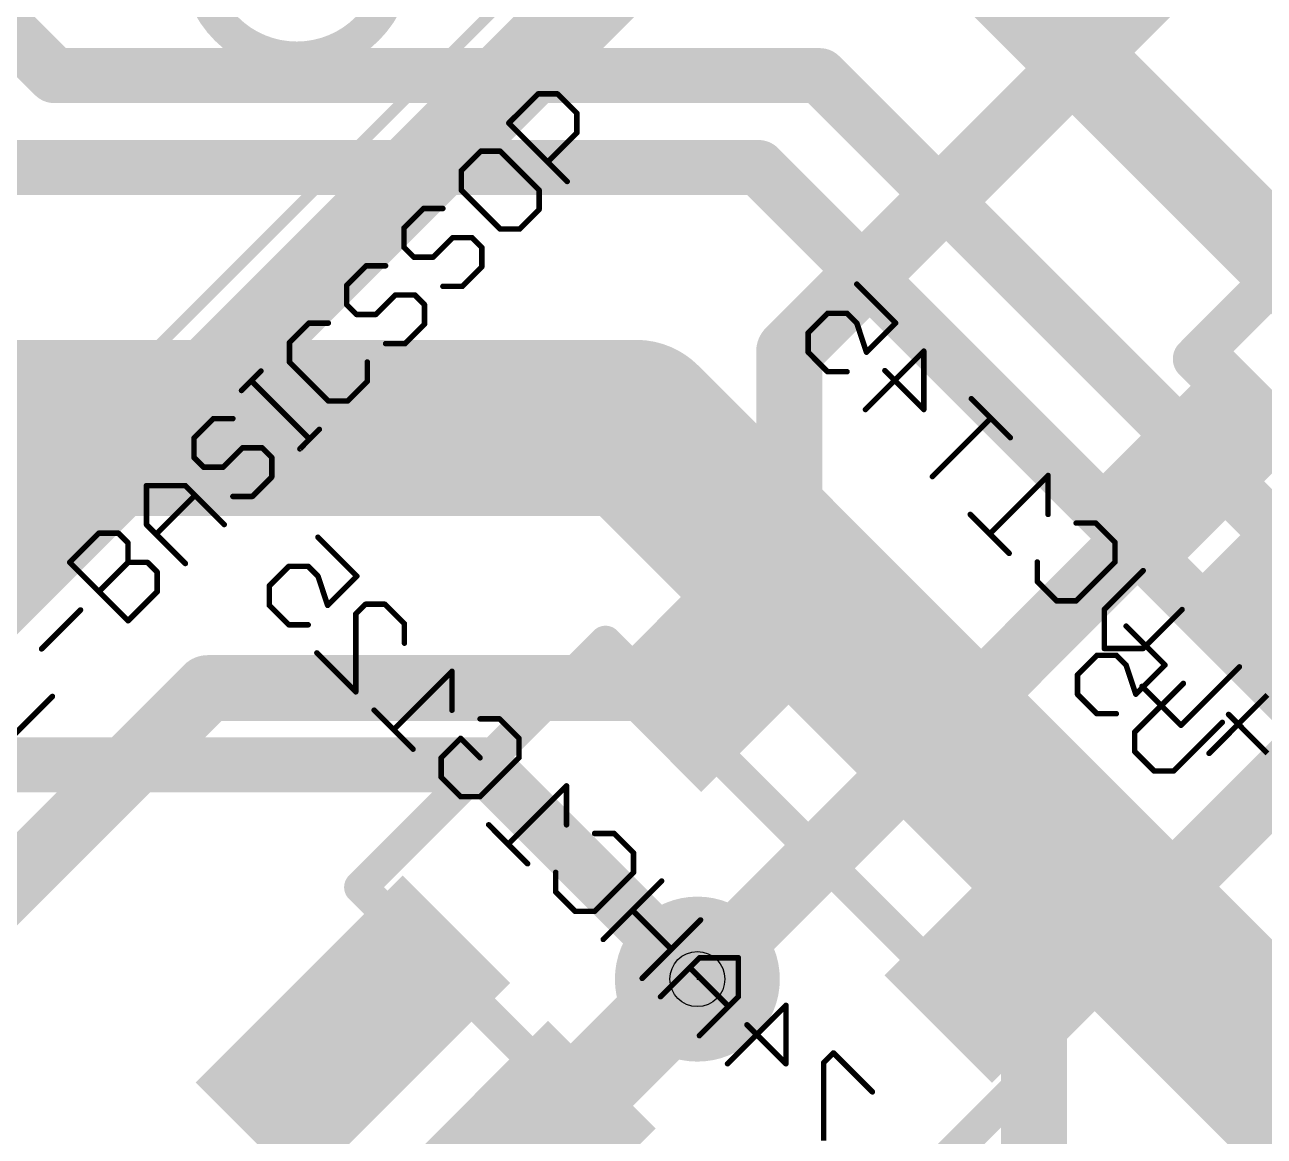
# Model space of a CAD drawing. Extents: x -76 to 580, y -41 to 95.
# Drawn here: x 248.76 to 254.49, y 5 to 10.13 of the extents above; entities that cross this region are included whole.
import ezdxf

# ---------------------------------------------------------------- set-up
doc = ezdxf.new("R2010")
doc.units = 0
for name, color, linetype in [('1', 22, 'CONTINUOUS'), ('16', 175, 'CONTINUOUS'), ('18', 82, 'CONTINUOUS'), ('21', 32, 'CONTINUOUS'), ('24', 7, 'CONTINUOUS'), ('26', 253, 'CONTINUOUS'), ('27', 253, 'CONTINUOUS'), ('28', 253, 'CONTINUOUS'), ('29', 253, 'CONTINUOUS'), ('30', 253, 'CONTINUOUS'), ('32', 253, 'CONTINUOUS'), ('44', 253, 'CONTINUOUS'), ('52', 253, 'CONTINUOUS')]:
    doc.layers.add(name, color=color, linetype=linetype)

# ---------------------------------------------------------------- blocks, each defined once
blk = doc.blocks.new('RECT')
blk.add_solid([(-0.5, -0.5), (0.5, -0.5), (-0.5, 0.5), (0.5, 0.5)])
blk = doc.blocks.new('ROUNDV')
at = {"const_width": 0.5}
blk.add_lwpolyline([(0, -0.25, 1), (0, 0.25, 1), (0, -0.25)], format="xyb", dxfattribs=at)

msp = doc.modelspace()

# ---------------------------------------------------------------- linework, layer by layer
at = {"layer": '1'}
for points, const_width in [([(248.9016, 9.8995), (245.0125, 13.7886)], 0.254), ([(255.7605, 7.8489), (253.1442, 10.4652)], 0.4064), ([(252.4371, 9.8995), (248.9016, 9.8995)], 0.254), ([(257.6697, 4.6669), (252.4371, 9.8995)], 0.254), ([(252.1543, 9.4752), (248.6187, 9.4752)], 0.254), ([(257.3162, 4.3133), (252.1543, 9.4752)], 0.254), ([(251.5886, 8.2731), (247.1338, 8.2731)], 0.8128), ([(256.3163, 3.5454), (251.5886, 8.2731)], 0.8128), ([(250.8815, 6.7175), (248.1238, 6.7175)], 0.254), ([(251.8714, 5.7276), (250.8815, 6.7175)], 0.254)]:
    msp.add_lwpolyline(points, dxfattribs=dict(at, const_width=const_width))
for points, const_width in [([(248.9016, 9.963, 1), (248.9016, 9.836)], 0.127), ([(252.482, 9.9444, 1), (252.3922, 9.8546)], 0.127), ([(252.4371, 9.836, 1), (252.4371, 9.963)], 0.127), ([(248.8567, 9.8546, 1), (248.9465, 9.9444)], 0.127), ([(252.1992, 9.5201, 1), (252.1094, 9.4303)], 0.127), ([(252.1543, 9.4117, 1), (252.1543, 9.5387)], 0.127), ([(251.7323, 8.4168, 1), (251.4449, 8.1295)], 0.4064), ([(251.5886, 8.0699, 1), (251.5886, 8.4763)], 0.4064), ([(250.9264, 6.7624, 1), (250.8366, 6.6726)], 0.127), ([(250.8815, 6.654, 1), (250.8815, 6.781)], 0.127), ([(251.8265, 5.6827, 1), (251.9163, 5.7725)], 0.127)]:
    msp.add_lwpolyline(points, format="xyb", dxfattribs=dict(at, const_width=const_width))
at = {"layer": '16'}
for points, const_width in [([(251.73, 10.5359), (248.1238, 6.9296)], 0.3048), ([(252.2957, 8.6267), (254.0635, 10.3945)], 0.3048), ([(252.2957, 7.4953), (252.2957, 8.6267)], 0.3048), ([(254.1695, 8.0257), (254.1695, 8.0964)], 0.3048), ([(251.8714, 5.7276), (254.1695, 8.0257)], 0.3048), ([(252.119, 7.3186), (252.2957, 7.4953)], 0.3048), ([(251.8714, 7.0711), (252.119, 7.3186)], 0.3048), ([(255.0888, 7.1771), (253.8868, 5.9751)], 0.3048), ([(246.1651, 3.6275), (249.6087, 7.0711)], 0.3048), ([(249.6087, 7.0711), (251.8714, 7.0711)], 0.3048), ([(253.4625, 5.9043), (253.4625, 5.9751)], 0.3048), ([(253.6746, 5.763), (253.4625, 5.9751)], 0.3048), ([(251.8714, 5.7276), (250.9521, 4.8083)], 0.4064), ([(253.6746, 5.763), (253.4271, 5.5154)], 0.3048), ([(253.4271, 5.5154), (253.4271, 4.3841)], 0.3048)]:
    msp.add_lwpolyline(points, dxfattribs=dict(at, const_width=const_width))
for points, const_width in [([(252.3719, 8.6267, 1), (252.2195, 8.6267)], 0.1524), ([(252.2418, 8.6806, 1), (252.3496, 8.5728)], 0.1524), ([(254.2457, 8.0964, 1), (254.0933, 8.0964)], 0.1524), ([(254.2234, 7.9718, 1), (254.1156, 8.0795)], 0.1524), ([(254.0933, 8.0257, 1), (254.2457, 8.0257)], 0.1524), ([(252.3496, 7.4415, 1), (252.2418, 7.5492)], 0.1524), ([(252.2195, 7.4953, 1), (252.3719, 7.4953)], 0.1524), ([(252.0651, 7.3725, 1), (252.1729, 7.2647)], 0.1524), ([(252.1729, 7.2647, 1), (252.0651, 7.3725)], 0.1524), ([(249.6087, 7.1473, 1), (249.6087, 6.9949)], 0.1524), ([(249.6626, 7.0172, 1), (249.5548, 7.1249)], 0.1524), ([(251.8714, 6.9949, 1), (251.8714, 7.1473)], 0.1524), ([(251.8176, 7.1249, 1), (251.9253, 7.0172)], 0.1524), ([(253.5387, 5.9751, 1), (253.3863, 5.9751)], 0.1524), ([(253.5164, 6.029, 1), (253.4086, 5.9212)], 0.1524), ([(253.4625, 5.9751, 0.4142), (253.8868, 5.9751)], 0.3048), ([(253.5164, 6.029, 1), (253.4086, 5.9212)], 0.1524), ([(253.9406, 5.9212, 1), (253.8329, 6.029)], 0.1524), ([(253.8329, 6.029, 1), (253.9406, 5.9212)], 0.1524), ([(253.3863, 5.9043, 1), (253.5387, 5.9043)], 0.1524), ([(251.9433, 5.6557, 1), (251.7996, 5.7994)], 0.2032), ([(253.7285, 5.7091, 1), (253.6207, 5.8169)], 0.1524), ([(251.8176, 5.7814, 1), (251.9253, 5.6737)], 0.1524), ([(253.6207, 5.7091, 1), (253.7285, 5.8169)], 0.1524), ([(253.5033, 5.5154, 1), (253.3509, 5.5154)], 0.1524), ([(253.3732, 5.5693, 1), (253.481, 5.4615)], 0.1524)]:
    msp.add_lwpolyline(points, format="xyb", dxfattribs=dict(at, const_width=const_width))
at = {"layer": '21', "const_width": 0.1524}
msp.add_lwpolyline([(250.0209, 9.9808, 1), (250.0209, 10.9, 1), (250.0209, 9.9808)], format="xyb", dxfattribs=at)
msp.add_lwpolyline([(251.3998, 10.4404), (247.2632, 6.3039)], dxfattribs=at)
at = {"layer": '24'}
msp.add_point((251.8714, 5.7276), dxfattribs=at)
at = {"layer": '26', "const_width": 0.0254}
for points in [[(253.852, 7.3575), (254.0317, 7.1778)], [(253.7172, 7.2227), (253.6273, 7.1328)], [(253.807, 7.2227), (253.7172, 7.2227)], [(253.852, 7.1778), (253.807, 7.2227)], [(253.8969, 7.043), (253.852, 7.1778)], [(254.0317, 7.1778), (253.8969, 7.043)], [(253.6273, 7.1328), (253.6273, 7.043)], [(253.8919, 6.8682), (254.1166, 7.0929)], [(253.6273, 7.043), (253.7172, 6.9531)], [(253.7172, 6.9531), (253.807, 6.9531)], [(253.8919, 6.7784), (253.8919, 6.8682)], [(254.2963, 6.9132), (254.0716, 6.6885)], [(253.9818, 6.6885), (253.8919, 6.7784)], [(254.0716, 6.6885), (253.9818, 6.6885)]]:
    msp.add_lwpolyline(points, dxfattribs=at)
at = {"layer": '26', "const_width": 0.0127}
for points in [[(253.8565, 7.362, 1), (253.8475, 7.3531)], [(253.7172, 7.2291, 1), (253.7172, 7.2164)], [(253.7216, 7.2182, 1), (253.7127, 7.2272)], [(253.8115, 7.2272, 1), (253.8025, 7.2182)], [(253.807, 7.2164, 1), (253.807, 7.2291)], [(253.858, 7.1798, 1), (253.846, 7.1758)], [(253.8475, 7.1733, 1), (253.8565, 7.1823)], [(254.0362, 7.1733, 1), (254.0272, 7.1823)], [(254.0272, 7.1733, 1), (254.0362, 7.1823)], [(253.6336, 7.1328, 1), (253.6209, 7.1328)], [(253.6228, 7.1373, 1), (253.6318, 7.1284)], [(254.1211, 7.0885, 1), (254.1121, 7.0974)], [(253.6318, 7.0475, 1), (253.6228, 7.0385)], [(253.6209, 7.043, 1), (253.6336, 7.043)], [(253.8924, 7.0475, 1), (253.9014, 7.0385)], [(253.8909, 7.041, 1), (253.9029, 7.045)], [(253.7172, 6.9594, 1), (253.7172, 6.9467)], [(253.7127, 6.9486, 1), (253.7216, 6.9576)], [(253.807, 6.9467, 1), (253.807, 6.9594)], [(253.8982, 6.8682, 1), (253.8855, 6.8682)], [(253.8874, 6.8727, 1), (253.8964, 6.8638)], [(254.3008, 6.9087, 1), (254.2918, 6.9177)], [(253.8964, 6.7829, 1), (253.8874, 6.7739)], [(253.8855, 6.7784, 1), (253.8982, 6.7784)], [(253.9818, 6.6948, 1), (253.9818, 6.6821)], [(253.9773, 6.684, 1), (253.9862, 6.693)], [(254.0671, 6.693, 1), (254.0761, 6.684)], [(254.0716, 6.6821, 1), (254.0716, 6.6948)]]:
    msp.add_lwpolyline(points, format="xyb", dxfattribs=at)
at = {"layer": '27'}
for points, const_width in [([(251.1707, 10.4404), (247.2632, 6.533)], 0.0508), ([(251.0004, 9.6805), (251.1353, 9.8153)], 0.0254), ([(251.1353, 9.8153), (251.2251, 9.8153)], 0.0254), ([(251.2251, 9.8153), (251.315, 9.7254)], 0.0254), ([(251.315, 9.7254), (251.315, 9.6355)], 0.0254), ([(251.2701, 9.4108), (251.0004, 9.6805)], 0.0254), ([(251.315, 9.6355), (251.1802, 9.5007)], 0.0254), ([(250.8707, 9.5507), (250.7808, 9.4608)], 0.0254), ([(250.9605, 9.5507), (250.8707, 9.5507)], 0.0254), ([(251.1403, 9.3709), (250.9605, 9.5507)], 0.0254), ([(250.7808, 9.4608), (250.7808, 9.3709)], 0.0254), ([(250.7808, 9.3709), (250.9605, 9.1912)], 0.0254), ([(251.1403, 9.2811), (251.1403, 9.3709)], 0.0254), ([(250.6061, 9.2861), (250.5162, 9.1962)], 0.0254), ([(250.6959, 9.2861), (250.6061, 9.2861)], 0.0254), ([(251.0504, 9.1912), (251.1403, 9.2811)], 0.0254), ([(250.5162, 9.1962), (250.5162, 9.1063)], 0.0254), ([(250.651, 9.0614), (250.7409, 9.1513)], 0.0254), ([(250.7409, 9.1513), (250.8307, 9.1513)], 0.0254), ([(250.8307, 9.1513), (250.8757, 9.1063)], 0.0254), ([(250.9605, 9.1912), (251.0504, 9.1912)], 0.0254), ([(250.5162, 9.1063), (250.5611, 9.0614)], 0.0254), ([(250.8757, 9.1063), (250.8757, 9.0165)], 0.0254), ([(250.5611, 9.0614), (250.651, 9.0614)], 0.0254), ([(250.3414, 9.0215), (250.2516, 8.9316)], 0.0254), ([(250.4313, 9.0215), (250.3414, 9.0215)], 0.0254), ([(250.8757, 9.0165), (250.7858, 8.9266)], 0.0254), ([(250.2516, 8.9316), (250.2516, 8.8417)], 0.0254), ([(250.7858, 8.9266), (250.6959, 8.9266)], 0.0254), ([(250.3864, 8.7968), (250.4763, 8.8867)], 0.0254), ([(250.4763, 8.8867), (250.5661, 8.8867)], 0.0254), ([(250.5661, 8.8867), (250.6111, 8.8417)], 0.0254), ([(250.2516, 8.8417), (250.2965, 8.7968)], 0.0254), ([(250.6111, 8.8417), (250.6111, 8.7519)], 0.0254), ([(250.0768, 8.7569), (249.987, 8.667)], 0.0254), ([(250.1667, 8.7569), (250.0768, 8.7569)], 0.0254), ([(250.2965, 8.7968), (250.3864, 8.7968)], 0.0254), ([(250.6111, 8.7519), (250.5212, 8.662)], 0.0254), ([(249.987, 8.667), (249.987, 8.5771)], 0.0254), ([(250.5212, 8.662), (250.4313, 8.662)], 0.0254), ([(249.987, 8.5771), (250.1667, 8.3974)], 0.0254), ([(250.3465, 8.4873), (250.3465, 8.5771)], 0.0254), ([(249.7656, 8.4457), (249.8555, 8.5355)], 0.0254), ([(250.0802, 8.221), (249.8106, 8.4906)], 0.0254), ([(250.2566, 8.3974), (250.3465, 8.4873)], 0.0254), ([(250.1667, 8.3974), (250.2566, 8.3974)], 0.0254), ([(249.6358, 8.3159), (249.546, 8.226)], 0.0254), ([(249.7257, 8.3159), (249.6358, 8.3159)], 0.0254), ([(250.0353, 8.176), (250.1251, 8.2659)], 0.0254), ([(249.546, 8.226), (249.546, 8.1361)], 0.0254), ([(249.6808, 8.0912), (249.7707, 8.1811)], 0.0254), ([(249.7707, 8.1811), (249.8605, 8.1811)], 0.0254), ([(249.8605, 8.1811), (249.9055, 8.1361)], 0.0254), ([(249.546, 8.1361), (249.5909, 8.0912)], 0.0254), ([(249.9055, 8.1361), (249.9055, 8.0462)], 0.0254), ([(249.5909, 8.0912), (249.6808, 8.0912)], 0.0254), ([(249.3263, 7.8266), (249.3263, 8.0063)], 0.0254), ([(249.3263, 8.0063), (249.5061, 8.0063)], 0.0254), ([(249.5061, 8.0063), (249.6858, 7.8266)], 0.0254), ([(249.9055, 8.0462), (249.8156, 7.9564)], 0.0254), ([(249.3712, 7.7816), (249.551, 7.9614)], 0.0254), ([(249.8156, 7.9564), (249.7257, 7.9564)], 0.0254), ([(248.9718, 7.6519), (249.1066, 7.7867)], 0.0254), ([(249.1066, 7.7867), (249.1965, 7.7867)], 0.0254), ([(249.1965, 7.7867), (249.2415, 7.7417)], 0.0254), ([(249.5061, 7.6468), (249.3263, 7.8266)], 0.0254), ([(249.2415, 7.7417), (249.2415, 7.6519)], 0.0254), ([(249.2415, 7.3822), (248.9718, 7.6519)], 0.0254), ([(249.1066, 7.517), (249.2415, 7.6519)], 0.0254), ([(249.2415, 7.6519), (249.3313, 7.6519)], 0.0254), ([(249.3313, 7.6519), (249.3763, 7.6069)], 0.0254), ([(249.3763, 7.6069), (249.3763, 7.517)], 0.0254), ([(249.3763, 7.517), (249.2415, 7.3822)], 0.0254), ([(248.842, 7.2524), (249.0218, 7.4322)], 0.0254), ([(248.7122, 6.853), (248.892, 7.0328)], 0.0254)]:
    msp.add_lwpolyline(points, dxfattribs=dict(at, const_width=const_width))
at = {"layer": '27', "const_width": 0.0127}
for points in [[(251.1353, 9.8216, 1), (251.1353, 9.809)], [(251.1397, 9.8108, 1), (251.1308, 9.8198)], [(251.2296, 9.8198, 1), (251.2206, 9.8108)], [(251.2251, 9.809, 1), (251.2251, 9.8216)], [(251.3214, 9.7254, 1), (251.3087, 9.7254)], [(251.3105, 9.7209, 1), (251.3195, 9.7299)], [(251.0049, 9.685, 1), (250.9959, 9.676)], [(250.9959, 9.685, 1), (251.0049, 9.676)], [(251.3087, 9.6355, 1), (251.3214, 9.6355)], [(251.3195, 9.6311, 1), (251.3105, 9.64)], [(250.8707, 9.557, 1), (250.8707, 9.5443)], [(250.8751, 9.5462, 1), (250.8662, 9.5552)], [(250.965, 9.5552, 1), (250.956, 9.5462)], [(250.9605, 9.5443, 1), (250.9605, 9.557)], [(251.1757, 9.5052, 1), (251.1847, 9.4962)], [(250.7871, 9.4608, 1), (250.7744, 9.4608)], [(250.7763, 9.4653, 1), (250.7853, 9.4563)], [(251.2656, 9.4064, 1), (251.2746, 9.4153)], [(250.7853, 9.3754, 1), (250.7763, 9.3664)], [(250.7744, 9.3709, 1), (250.7871, 9.3709)], [(251.1466, 9.3709, 1), (251.1339, 9.3709)], [(251.1358, 9.3664, 1), (251.1448, 9.3754)], [(250.6061, 9.2924, 1), (250.6061, 9.2797)], [(250.6105, 9.2816, 1), (250.6016, 9.2906)], [(250.6959, 9.2797, 1), (250.6959, 9.2924)], [(251.1339, 9.2811, 1), (251.1466, 9.2811)], [(251.1448, 9.2766, 1), (251.1358, 9.2855)], [(250.5225, 9.1962, 1), (250.5098, 9.1962)], [(250.5117, 9.2007, 1), (250.5207, 9.1917)], [(250.7409, 9.1576, 1), (250.7409, 9.1449)], [(250.7454, 9.1468, 1), (250.7364, 9.1558)], [(250.8352, 9.1558, 1), (250.8263, 9.1468)], [(250.8307, 9.1449, 1), (250.8307, 9.1576)], [(250.9605, 9.1975, 1), (250.9605, 9.1848)], [(250.956, 9.1867, 1), (250.965, 9.1957)], [(251.0459, 9.1957, 1), (251.0549, 9.1867)], [(251.0504, 9.1848, 1), (251.0504, 9.1975)], [(250.5207, 9.1108, 1), (250.5117, 9.1018)], [(250.5098, 9.1063, 1), (250.5225, 9.1063)], [(250.882, 9.1063, 1), (250.8693, 9.1063)], [(250.8712, 9.1018, 1), (250.8802, 9.1108)], [(250.5611, 9.0677, 1), (250.5611, 9.055)], [(250.5566, 9.0569, 1), (250.5656, 9.0659)], [(250.6465, 9.0659, 1), (250.6555, 9.0569)], [(250.651, 9.055, 1), (250.651, 9.0677)], [(250.3414, 9.0278, 1), (250.3414, 9.0151)], [(250.3459, 9.017, 1), (250.337, 9.026)], [(250.4313, 9.0151, 1), (250.4313, 9.0278)], [(250.8693, 9.0165, 1), (250.882, 9.0165)], [(250.8802, 9.012, 1), (250.8712, 9.0209)], [(250.2579, 8.9316, 1), (250.2452, 8.9316)], [(250.2471, 8.9361, 1), (250.2561, 8.9271)], [(250.6959, 8.9329, 1), (250.6959, 8.9202)], [(250.7813, 8.9311, 1), (250.7903, 8.9221)], [(250.7858, 8.9202, 1), (250.7858, 8.9329)], [(250.4763, 8.893, 1), (250.4763, 8.8803)], [(250.4808, 8.8822, 1), (250.4718, 8.8912)], [(250.5706, 8.8912, 1), (250.5617, 8.8822)], [(250.5661, 8.8803, 1), (250.5661, 8.893)], [(250.2561, 8.8462, 1), (250.2471, 8.8372)], [(250.2452, 8.8417, 1), (250.2579, 8.8417)], [(250.6174, 8.8417, 1), (250.6047, 8.8417)], [(250.6066, 8.8372, 1), (250.6156, 8.8462)], [(250.0768, 8.7632, 1), (250.0768, 8.7505)], [(250.0813, 8.7524, 1), (250.0724, 8.7614)], [(250.1667, 8.7505, 1), (250.1667, 8.7632)], [(250.2965, 8.8031, 1), (250.2965, 8.7904)], [(250.292, 8.7923, 1), (250.301, 8.8013)], [(250.3819, 8.8013, 1), (250.3909, 8.7923)], [(250.3864, 8.7904, 1), (250.3864, 8.8031)], [(250.6156, 8.7474, 1), (250.6066, 8.7563)], [(250.6047, 8.7519, 1), (250.6174, 8.7519)], [(249.9933, 8.667, 1), (249.9806, 8.667)], [(249.9825, 8.6715, 1), (249.9915, 8.6625)], [(250.4313, 8.6683, 1), (250.4313, 8.6556)], [(250.5167, 8.6665, 1), (250.5257, 8.6575)], [(250.5212, 8.6556, 1), (250.5212, 8.6683)], [(249.9915, 8.5816, 1), (249.9825, 8.5726)], [(250.3528, 8.5771, 1), (250.3401, 8.5771)], [(249.86, 8.5311, 1), (249.851, 8.54)], [(249.9806, 8.5771, 1), (249.9933, 8.5771)], [(249.815, 8.4951, 1), (249.8061, 8.4861)], [(250.3401, 8.4873, 1), (250.3528, 8.4873)], [(250.351, 8.4828, 1), (250.342, 8.4917)], [(249.7611, 8.4502, 1), (249.7701, 8.4412)], [(250.1667, 8.4037, 1), (250.1667, 8.391)], [(250.1622, 8.3929, 1), (250.1712, 8.4019)], [(250.2521, 8.4019, 1), (250.2611, 8.3929)], [(250.2566, 8.391, 1), (250.2566, 8.4037)], [(249.6358, 8.3222, 1), (249.6358, 8.3095)], [(249.6403, 8.3114, 1), (249.6313, 8.3204)], [(249.7257, 8.3095, 1), (249.7257, 8.3222)], [(250.1296, 8.2614, 1), (250.1206, 8.2704)], [(249.5523, 8.226, 1), (249.5396, 8.226)], [(249.5415, 8.2305, 1), (249.5504, 8.2215)], [(249.7707, 8.1874, 1), (249.7707, 8.1747)], [(249.7751, 8.1766, 1), (249.7662, 8.1856)], [(249.865, 8.1856, 1), (249.856, 8.1766)], [(249.8605, 8.1747, 1), (249.8605, 8.1874)], [(250.0757, 8.2165, 1), (250.0847, 8.2255)], [(249.5504, 8.1406, 1), (249.5415, 8.1316)], [(249.5396, 8.1361, 1), (249.5523, 8.1361)], [(249.9118, 8.1361, 1), (249.8991, 8.1361)], [(249.901, 8.1316, 1), (249.91, 8.1406)], [(250.0308, 8.1805, 1), (250.0397, 8.1715)], [(249.5909, 8.0975, 1), (249.5909, 8.0848)], [(249.5864, 8.0867, 1), (249.5954, 8.0957)], [(249.6763, 8.0957, 1), (249.6853, 8.0867)], [(249.6808, 8.0848, 1), (249.6808, 8.0975)], [(249.3263, 8.0127, 1), (249.3263, 8)], [(249.3326, 8.0063, 1), (249.3199, 8.0063)], [(249.5105, 8.0108, 1), (249.5016, 8.0018)], [(249.5061, 8, 1), (249.5061, 8.0127)], [(249.8991, 8.0462, 1), (249.9118, 8.0462)], [(249.91, 8.0418, 1), (249.901, 8.0507)], [(249.5555, 7.9569, 1), (249.5465, 7.9659)], [(249.7257, 7.9627, 1), (249.7257, 7.95)], [(249.8111, 7.9609, 1), (249.8201, 7.9519)], [(249.8156, 7.95, 1), (249.8156, 7.9627)], [(249.1066, 7.793, 1), (249.1066, 7.7803)], [(249.1111, 7.7822, 1), (249.1021, 7.7912)], [(249.201, 7.7912, 1), (249.192, 7.7822)], [(249.1965, 7.7803, 1), (249.1965, 7.793)], [(249.3308, 7.8311, 1), (249.3218, 7.8221)], [(249.3199, 7.8266, 1), (249.3326, 7.8266)], [(249.3667, 7.7861, 1), (249.3757, 7.7772)], [(249.6813, 7.8221, 1), (249.6903, 7.8311)], [(249.2478, 7.7417, 1), (249.2351, 7.7417)], [(249.237, 7.7372, 1), (249.2459, 7.7462)], [(248.9763, 7.6563, 1), (248.9673, 7.6474)], [(248.9673, 7.6563, 1), (248.9763, 7.6474)], [(249.2351, 7.6519, 1), (249.2478, 7.6519)], [(249.2415, 7.6582, 1), (249.2415, 7.6455)], [(249.2459, 7.6474, 1), (249.237, 7.6563)], [(249.3358, 7.6563, 1), (249.3268, 7.6474)], [(249.3313, 7.6455, 1), (249.3313, 7.6582)], [(249.3826, 7.6069, 1), (249.3699, 7.6069)], [(249.3718, 7.6024, 1), (249.3808, 7.6114)], [(249.5016, 7.6423, 1), (249.5105, 7.6513)], [(249.1021, 7.5215, 1), (249.1111, 7.5125)], [(249.3699, 7.517, 1), (249.3826, 7.517)], [(249.3808, 7.5125, 1), (249.3718, 7.5215)], [(249.0263, 7.4277, 1), (249.0173, 7.4367)], [(249.237, 7.3867, 1), (249.2459, 7.3777)], [(249.237, 7.3777, 1), (249.2459, 7.3867)], [(248.8375, 7.2569, 1), (248.8465, 7.2479)], [(248.8965, 7.0283, 1), (248.8875, 7.0373)]]:
    msp.add_lwpolyline(points, format="xyb", dxfattribs=at)
at = {"layer": '28', "const_width": 0.0254}
for points in [[(252.6079, 8.9368), (252.7876, 8.7571)], [(252.473, 8.802), (252.3832, 8.7121)], [(252.5629, 8.802), (252.473, 8.802)], [(252.6079, 8.7571), (252.5629, 8.802)], [(252.6528, 8.6222), (252.6079, 8.7571)], [(252.7876, 8.7571), (252.6528, 8.6222)], [(252.3832, 8.7121), (252.3832, 8.6222)], [(252.3832, 8.6222), (252.473, 8.5324)], [(252.6478, 8.3576), (252.9174, 8.6273)], [(252.9174, 8.6273), (252.9174, 8.3576)], [(252.473, 8.5324), (252.5629, 8.5324)], [(252.9174, 8.3576), (252.7377, 8.5374)], [(253.3168, 8.2279), (253.1371, 8.4076)], [(252.9573, 8.0481), (253.227, 8.3177)], [(253.4916, 8.0531), (253.2219, 7.7835)], [(253.4916, 7.8734), (253.4916, 8.0531)], [(253.3118, 7.6936), (253.132, 7.8734)], [(253.6213, 7.8335), (253.7112, 7.8335)], [(253.7112, 7.8335), (253.8011, 7.7436)], [(250.1187, 7.7681), (250.2985, 7.5884)], [(253.8011, 7.7436), (253.8011, 7.6537)], [(249.9839, 7.6333), (249.894, 7.5434)], [(250.0738, 7.6333), (249.9839, 7.6333)], [(250.1187, 7.5884), (250.0738, 7.6333)], [(253.4416, 7.5638), (253.4416, 7.6537)], [(253.8011, 7.6537), (253.6213, 7.474)], [(253.7511, 7.434), (253.9309, 7.6138)], [(250.1636, 7.4535), (250.1187, 7.5884)], [(250.2985, 7.5884), (250.1636, 7.4535)], [(253.5315, 7.474), (253.4416, 7.5638)], [(249.894, 7.5434), (249.894, 7.4535)], [(249.894, 7.4535), (249.9839, 7.3637)], [(250.2934, 7.4136), (250.3384, 7.4586)], [(250.3384, 7.4586), (250.4282, 7.4586)], [(250.4282, 7.4586), (250.5181, 7.3687)], [(253.6213, 7.474), (253.5315, 7.474)], [(253.7511, 7.2543), (253.7511, 7.434)], [(254.1106, 7.434), (253.9309, 7.2543)], [(250.2934, 7.0541), (250.2934, 7.4136)], [(249.9839, 7.3637), (250.0738, 7.3637)], [(250.5181, 7.3687), (250.5181, 7.2788)], [(250.1137, 7.2339), (250.2934, 7.0541)], [(253.9309, 7.2543), (253.7511, 7.2543)], [(250.7378, 7.149), (250.4682, 6.8794)], [(250.7378, 6.9693), (250.7378, 7.149)], [(254.3752, 7.1694), (254.1056, 6.8998)], [(254.1056, 6.8998), (253.9258, 7.0796)], [(254.2354, 6.77), (254.505, 7.0397)], [(250.558, 6.7895), (250.3783, 6.9693)], [(250.8676, 6.9294), (250.9575, 6.9294)], [(250.9575, 6.9294), (251.0473, 6.8395)], [(254.505, 6.77), (254.3253, 6.9498)], [(250.6878, 6.7496), (250.7777, 6.8395)], [(250.7777, 6.8395), (250.8676, 6.7496)], [(251.0473, 6.8395), (251.0473, 6.7496)], [(250.6878, 6.6597), (250.6878, 6.7496)], [(251.0473, 6.7496), (250.8676, 6.5699)], [(250.7777, 6.5699), (250.6878, 6.6597)], [(251.267, 6.6198), (250.9974, 6.3502)], [(251.267, 6.4401), (251.267, 6.6198)], [(250.8676, 6.5699), (250.7777, 6.5699)], [(251.0872, 6.2603), (250.9075, 6.4401)], [(251.3968, 6.4002), (251.4867, 6.4002)], [(251.4867, 6.4002), (251.5765, 6.3103)], [(251.5765, 6.3103), (251.5765, 6.2204)], [(251.217, 6.1305), (251.217, 6.2204)], [(251.5765, 6.2204), (251.3968, 6.0406)], [(251.7063, 6.1805), (251.4367, 5.9109)], [(251.3069, 6.0406), (251.217, 6.1305)], [(251.3968, 6.0406), (251.3069, 6.0406)], [(251.7513, 5.8659), (251.5715, 6.0457)], [(251.6164, 5.7311), (251.8861, 6.0007)], [(251.881, 5.826), (251.7013, 5.6463)], [(252.0159, 5.6013), (251.8361, 5.7811)], [(252.0608, 5.826), (251.881, 5.826)], [(252.0608, 5.6463), (252.0608, 5.826)], [(251.881, 5.4665), (252.0608, 5.6463)], [(252.0108, 5.3367), (252.2805, 5.6064)], [(252.2805, 5.6064), (252.2805, 5.3367)], [(252.2805, 5.3367), (252.1007, 5.5165)], [(252.5001, 5.3867), (252.4552, 5.3418)], [(252.6799, 5.2069), (252.5001, 5.3867)], [(252.4552, 5.3418), (252.4552, 4.9822)]]:
    msp.add_lwpolyline(points, dxfattribs=at)
at = {"layer": '28', "const_width": 0.0127}
for points in [[(252.6124, 8.9413, 1), (252.6034, 8.9323)], [(252.473, 8.8084, 1), (252.473, 8.7957)], [(252.4775, 8.7975, 1), (252.4686, 8.8065)], [(252.5674, 8.8065, 1), (252.5584, 8.7975)], [(252.5629, 8.7957, 1), (252.5629, 8.8084)], [(252.6139, 8.7591, 1), (252.6018, 8.7551)], [(252.6034, 8.7526, 1), (252.6124, 8.7616)], [(252.7921, 8.7526, 1), (252.7831, 8.7616)], [(252.7831, 8.7526, 1), (252.7921, 8.7616)], [(252.3895, 8.7121, 1), (252.3768, 8.7121)], [(252.3787, 8.7166, 1), (252.3877, 8.7076)], [(252.3877, 8.6267, 1), (252.3787, 8.6178)], [(252.3768, 8.6222, 1), (252.3895, 8.6222)], [(252.6483, 8.6267, 1), (252.6573, 8.6178)], [(252.6468, 8.6202, 1), (252.6588, 8.6243)], [(252.9238, 8.6273, 1), (252.9111, 8.6273)], [(252.9219, 8.6228, 1), (252.9129, 8.6318)], [(252.473, 8.5387, 1), (252.473, 8.526)], [(252.4686, 8.5279, 1), (252.4775, 8.5369)], [(252.5629, 8.526, 1), (252.5629, 8.5387)], [(252.7421, 8.5419, 1), (252.7332, 8.5329)], [(253.1416, 8.4121, 1), (253.1326, 8.4031)], [(252.6433, 8.3621, 1), (252.6523, 8.3532)], [(252.9111, 8.3576, 1), (252.9238, 8.3576)], [(252.9129, 8.3532, 1), (252.9219, 8.3621)], [(253.2314, 8.3132, 1), (253.2225, 8.3222)], [(253.3123, 8.2234, 1), (253.3213, 8.2323)], [(252.9528, 8.0526, 1), (252.9618, 8.0436)], [(253.4979, 8.0531, 1), (253.4852, 8.0531)], [(253.496, 8.0486, 1), (253.4871, 8.0576)], [(253.1365, 7.8779, 1), (253.1275, 7.8689)], [(253.4852, 7.8734, 1), (253.4979, 7.8734)], [(253.6213, 7.8398, 1), (253.6213, 7.8271)], [(253.7157, 7.838, 1), (253.7067, 7.829)], [(253.7112, 7.8271, 1), (253.7112, 7.8398)], [(253.2174, 7.788, 1), (253.2264, 7.779)], [(250.1232, 7.7726, 1), (250.1142, 7.7636)], [(253.8074, 7.7436, 1), (253.7947, 7.7436)], [(253.7966, 7.7391, 1), (253.8056, 7.7481)], [(253.3073, 7.6891, 1), (253.3163, 7.6981)], [(249.9839, 7.6397, 1), (249.9839, 7.6269)], [(249.9884, 7.6288, 1), (249.9794, 7.6378)], [(250.0783, 7.6378, 1), (250.0693, 7.6288)], [(250.0738, 7.6269, 1), (250.0738, 7.6397)], [(253.4479, 7.6537, 1), (253.4352, 7.6537)], [(253.7947, 7.6537, 1), (253.8074, 7.6537)], [(253.8056, 7.6492, 1), (253.7966, 7.6582)], [(253.9354, 7.6093, 1), (253.9264, 7.6183)], [(250.1247, 7.5904, 1), (250.1127, 7.5864)], [(250.1142, 7.5839, 1), (250.1232, 7.5928)], [(250.3029, 7.5839, 1), (250.294, 7.5928)], [(250.294, 7.5839, 1), (250.3029, 7.5928)], [(253.4461, 7.5683, 1), (253.4371, 7.5593)], [(253.4352, 7.5638, 1), (253.4479, 7.5638)], [(249.9004, 7.5434, 1), (249.8877, 7.5434)], [(249.8895, 7.5479, 1), (249.8985, 7.5389)], [(249.8985, 7.458, 1), (249.8895, 7.4491)], [(249.8877, 7.4535, 1), (249.9004, 7.4535)], [(250.1592, 7.458, 1), (250.1681, 7.4491)], [(250.1576, 7.4515, 1), (250.1697, 7.4555)], [(250.3384, 7.4649, 1), (250.3384, 7.4522)], [(250.3429, 7.4541, 1), (250.3339, 7.4631)], [(250.4327, 7.4631, 1), (250.4238, 7.4541)], [(250.4282, 7.4522, 1), (250.4282, 7.4649)], [(253.5315, 7.4803, 1), (253.5315, 7.4676)], [(253.527, 7.4695, 1), (253.5359, 7.4784)], [(253.6168, 7.4784, 1), (253.6258, 7.4695)], [(253.6213, 7.4676, 1), (253.6213, 7.4803)], [(253.7466, 7.4385, 1), (253.7556, 7.4296)], [(253.7575, 7.434, 1), (253.7448, 7.434)], [(254.1151, 7.4296, 1), (254.1061, 7.4385)], [(250.2889, 7.4181, 1), (250.2979, 7.4091)], [(250.2998, 7.4136, 1), (250.2871, 7.4136)], [(249.9839, 7.37, 1), (249.9839, 7.3573)], [(249.9794, 7.3592, 1), (249.9884, 7.3682)], [(250.0738, 7.3573, 1), (250.0738, 7.37)], [(250.5245, 7.3687, 1), (250.5118, 7.3687)], [(250.5136, 7.3642, 1), (250.5226, 7.3732)], [(250.5118, 7.2788, 1), (250.5245, 7.2788)], [(250.1182, 7.2384, 1), (250.1092, 7.2294)], [(253.7511, 7.2606, 1), (253.7511, 7.2479)], [(253.7448, 7.2543, 1), (253.7575, 7.2543)], [(253.9264, 7.2588, 1), (253.9354, 7.2498)], [(253.9309, 7.2479, 1), (253.9309, 7.2606)], [(250.7441, 7.149, 1), (250.7314, 7.149)], [(250.7423, 7.1445, 1), (250.7333, 7.1535)], [(254.3797, 7.165, 1), (254.3708, 7.1739)], [(250.2871, 7.0541, 1), (250.2998, 7.0541)], [(250.2889, 7.0496, 1), (250.2979, 7.0586)], [(253.9303, 7.0841, 1), (253.9214, 7.0751)], [(250.3828, 6.9738, 1), (250.3738, 6.9648)], [(250.7314, 6.9693, 1), (250.7441, 6.9693)], [(250.8676, 6.9357, 1), (250.8676, 6.923)], [(250.9619, 6.9339, 1), (250.953, 6.9249)], [(250.9575, 6.923, 1), (250.9575, 6.9357)], [(254.3298, 6.9543, 1), (254.3208, 6.9453)], [(250.4637, 6.8839, 1), (250.4726, 6.8749)], [(254.1011, 6.9043, 1), (254.1101, 6.8953)], [(254.1011, 6.8953, 1), (254.1101, 6.9043)], [(250.7822, 6.844, 1), (250.7732, 6.835)], [(250.7822, 6.835, 1), (250.7732, 6.844)], [(251.0537, 6.8395, 1), (251.041, 6.8395)], [(251.0428, 6.835, 1), (251.0518, 6.844)], [(250.5535, 6.785, 1), (250.5625, 6.794)], [(250.6833, 6.7541, 1), (250.6923, 6.7451)], [(250.6942, 6.7496, 1), (250.6815, 6.7496)], [(250.8631, 6.7451, 1), (250.8721, 6.7541)], [(251.0518, 6.7451, 1), (251.0428, 6.7541)], [(254.2309, 6.7745, 1), (254.2399, 6.7655)], [(251.041, 6.7496, 1), (251.0537, 6.7496)], [(250.6923, 6.6642, 1), (250.6833, 6.6552)], [(250.6815, 6.6597, 1), (250.6942, 6.6597)], [(251.2733, 6.6198, 1), (251.2606, 6.6198)], [(251.2715, 6.6153, 1), (251.2625, 6.6243)], [(250.7777, 6.5762, 1), (250.7777, 6.5635)], [(250.7732, 6.5654, 1), (250.7822, 6.5743)], [(250.8631, 6.5743, 1), (250.8721, 6.5654)], [(250.8676, 6.5635, 1), (250.8676, 6.5762)], [(250.912, 6.4446, 1), (250.903, 6.4356)], [(251.2606, 6.4401, 1), (251.2733, 6.4401)], [(251.3968, 6.4065, 1), (251.3968, 6.3938)], [(251.4911, 6.4047, 1), (251.4822, 6.3957)], [(251.4867, 6.3938, 1), (251.4867, 6.4065)], [(250.9929, 6.3547, 1), (251.0018, 6.3457)], [(251.5829, 6.3103, 1), (251.5702, 6.3103)], [(251.572, 6.3058, 1), (251.581, 6.3148)], [(251.0827, 6.2558, 1), (251.0917, 6.2648)], [(251.2234, 6.2204, 1), (251.2107, 6.2204)], [(251.5702, 6.2204, 1), (251.5829, 6.2204)], [(251.581, 6.2159, 1), (251.572, 6.2249)], [(251.7108, 6.176, 1), (251.7018, 6.185)], [(251.2215, 6.135, 1), (251.2125, 6.126)], [(251.2107, 6.1305, 1), (251.2234, 6.1305)], [(251.3069, 6.047, 1), (251.3069, 6.0343)], [(251.3024, 6.0362, 1), (251.3114, 6.0451)], [(251.3923, 6.0451, 1), (251.4013, 6.0362)], [(251.3968, 6.0343, 1), (251.3968, 6.047)], [(251.576, 6.0502, 1), (251.567, 6.0412)], [(251.8906, 5.9963, 1), (251.8816, 6.0052)], [(251.4322, 5.9154, 1), (251.4412, 5.9064)], [(251.7468, 5.8614, 1), (251.7557, 5.8704)], [(251.8406, 5.7856, 1), (251.8316, 5.7766)], [(251.881, 5.8324, 1), (251.881, 5.8197)], [(251.8855, 5.8215, 1), (251.8766, 5.8305)], [(252.0672, 5.826, 1), (252.0545, 5.826)], [(252.0608, 5.8197, 1), (252.0608, 5.8324)], [(251.612, 5.7356, 1), (251.6209, 5.7266)], [(251.6968, 5.6507, 1), (251.7058, 5.6418)], [(252.0114, 5.5968, 1), (252.0204, 5.6058)], [(252.0545, 5.6463, 1), (252.0672, 5.6463)], [(252.0653, 5.6418, 1), (252.0563, 5.6507)], [(252.2868, 5.6064, 1), (252.2741, 5.6064)], [(252.285, 5.6019, 1), (252.276, 5.6108)], [(252.1052, 5.521, 1), (252.0962, 5.512)], [(251.8766, 5.471, 1), (251.8855, 5.462)], [(252.5046, 5.3912, 1), (252.4956, 5.3822)], [(252.5046, 5.3822, 1), (252.4956, 5.3912)], [(252.0063, 5.3412, 1), (252.0153, 5.3322)], [(252.2741, 5.3367, 1), (252.2868, 5.3367)], [(252.276, 5.3322, 1), (252.285, 5.3412)], [(252.4615, 5.3418, 1), (252.4488, 5.3418)], [(252.4507, 5.3462, 1), (252.4597, 5.3373)], [(252.6754, 5.2024, 1), (252.6844, 5.2114)]]:
    msp.add_lwpolyline(points, format="xyb", dxfattribs=at)
at = {"layer": '44'}
msp.add_circle((251.8714, 5.7276), 0.127, dxfattribs=at)
at = {"layer": '52'}
for points, const_width in [([(254.9474, 9.3692), (254.1695, 8.5913)], 0.2032), ([(254.1695, 8.5913), (255.5837, 7.1771)], 0.2032), ([(251.4472, 7.2832), (250.3158, 6.1518)], 0.1524), ([(253.4271, 5.3033), (251.4472, 7.2832)], 0.1524), ([(250.3158, 6.1518), (252.2957, 4.1719)], 0.1524), ([(253.4271, 5.3033), (252.2957, 4.1719)], 0.1524)]:
    msp.add_lwpolyline(points, dxfattribs=dict(at, const_width=const_width))
for points, const_width in [([(254.2055, 8.6273, 1), (254.1336, 8.5554)], 0.1016), ([(254.1336, 8.6273, 1), (254.2055, 8.5554)], 0.1016), ([(251.4741, 7.3101, 1), (251.4202, 7.2563)], 0.0762), ([(251.4741, 7.2563, 1), (251.4202, 7.3101)], 0.0762), ([(250.3427, 6.1788, 1), (250.2889, 6.1249)], 0.0762), ([(250.2889, 6.1788, 1), (250.3427, 6.1249)], 0.0762), ([(253.454, 5.2764, 1), (253.4001, 5.3302)], 0.0762), ([(253.4001, 5.2764, 1), (253.454, 5.3302)], 0.0762)]:
    msp.add_lwpolyline(points, format="xyb", dxfattribs=dict(at, const_width=const_width))

# ---------------------------------------------------------------- block references
at = {"layer": '16', "rotation": 135}
for p, xscale, yscale in [((254.1695, 8.0964), 0.4, 0.85), ((254.6292, 7.6368), 0.4, 0.85), ((252.119, 7.3186), 0.55, 1.2), ((253.4625, 5.9751), 0.55, 1.2), ((250.2804, 5.48), 0.55, 1.2), ((250.9521, 4.8083), 0.55, 1.2)]:
    msp.add_blockref('RECT', p, dxfattribs=dict(at, xscale=xscale, yscale=yscale))
at = {"layer": '18', "xscale": 0.6096, "yscale": 0.6096}
msp.add_blockref('ROUNDV', (251.8714, 5.7276), dxfattribs=at)
msp.add_blockref('ROUNDV', (251.8714, 5.7276), dxfattribs=at)
at = {"layer": '29', "xscale": 0.762, "yscale": 0.762}
msp.add_blockref('ROUNDV', (251.8714, 5.7276), dxfattribs=at)
at = {"layer": '30', "rotation": 135}
for p, xscale, yscale in [((254.1695, 8.0964), 0.5524, 1.0024), ((254.6292, 7.6368), 0.5524, 1.0024), ((252.119, 7.3186), 0.7024, 1.3524), ((253.4625, 5.9751), 0.7024, 1.3524), ((250.2804, 5.48), 0.7024, 1.3524), ((250.9521, 4.8083), 0.7024, 1.3524)]:
    msp.add_blockref('RECT', p, dxfattribs=dict(at, xscale=xscale, yscale=yscale))
at = {"layer": '30', "xscale": 0.762, "yscale": 0.762}
msp.add_blockref('ROUNDV', (251.8714, 5.7276), dxfattribs=at)
at = {"layer": '32', "rotation": 135}
for p, xscale, yscale in [((254.1695, 8.0964), 0.4, 0.84), ((254.6292, 7.6368), 0.4, 0.84), ((252.119, 7.3186), 0.55, 1.2), ((253.4625, 5.9751), 0.55, 1.2), ((250.2804, 5.48), 0.55, 1.2), ((250.9521, 4.8083), 0.55, 1.2)]:
    msp.add_blockref('RECT', p, dxfattribs=dict(at, xscale=xscale, yscale=yscale))
at = {"layer": '52', "rotation": 135}
for p, xscale, yscale in [((254.2049, 8.1317), 0.3, 0.5), ((254.6645, 7.6721), 0.3, 0.5), ((252.0305, 7.2302), 0.5, 0.65), ((253.374, 5.8867), 0.5, 0.65), ((250.3688, 5.5685), 0.5, 0.65), ((251.0406, 4.8967), 0.5, 0.65)]:
    msp.add_blockref('RECT', p, dxfattribs=dict(at, xscale=xscale, yscale=yscale))

doc.saveas('drawing.dxf')
